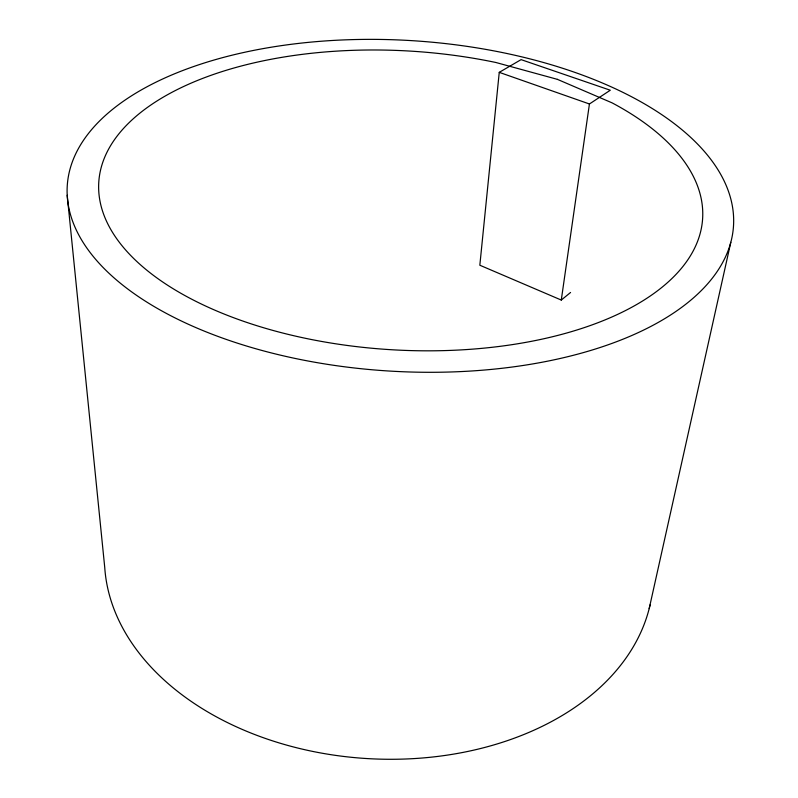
<?xml version="1.0" encoding="UTF-8"?>
<svg xmlns="http://www.w3.org/2000/svg" width="798" height="798" viewBox="0 0 798 798"><rect width="100%" height="100%" fill="white"/><g stroke="black" fill="none" stroke-linecap="round" stroke-linejoin="round"><path stroke-width="1.2" d="M561.283 300.058L589.433 103.979L610.29 90.224L521.084 59.631L499.249 72.349L479.837 265.225L561.283 300.058L570.56 292.477M649.193 608.595L730.798 242.323A333.724 165.575 3.4 0 0 272.946 46.932A333.724 165.575 3.4 0 0 197.395 328.247A333.724 165.575 3.4 0 0 730.798 242.323M499.249 72.349L589.433 103.979M67.202 195.251L104.738 567.428A274.731 192.138 3.4 0 0 363.898 758.359A274.731 192.138 3.4 0 0 650.081 604.914M557.393 79.351L495.887 62.493A302.472 149.615 3.4 0 0 99.032 194.592A302.472 149.615 3.4 0 0 524.865 342.541A302.472 149.615 3.4 0 0 612.086 102.862L557.393 79.351"/></g></svg>
